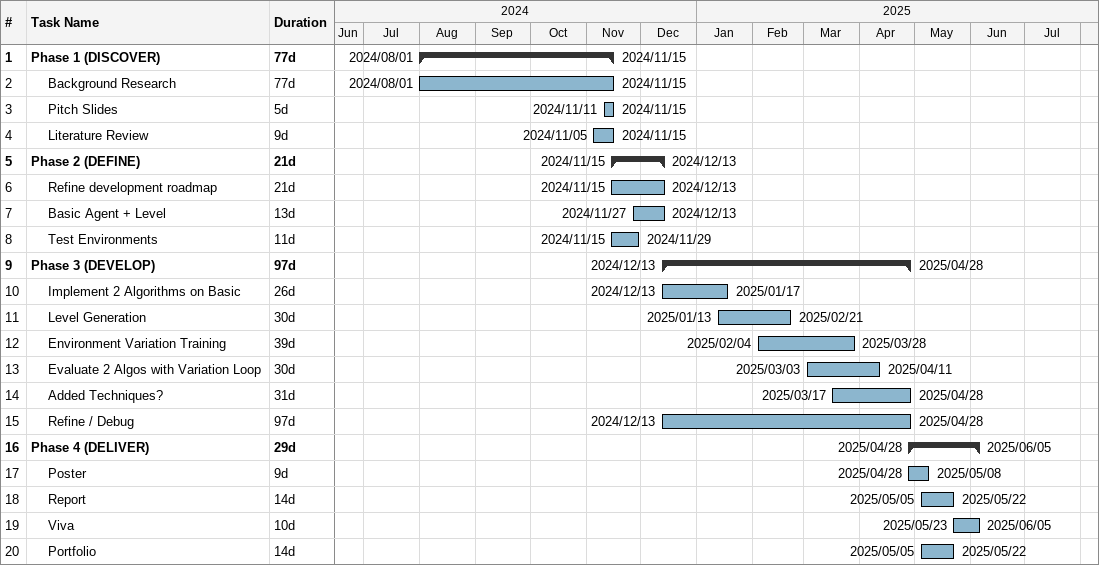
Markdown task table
| ID | Level | Task | Duration | Start | Finish |
|---|---|---|---|---|---|
| 1 | 1 | **Phase 1 (DISCOVER)** | 77d | 2024-08-01 | 2024-11-15 |
| 2 | 2 | Background Research | 77d | 2024-08-01 | 2024-11-15 |
| 3 | 2 | Pitch Slides | 5d | 2024-11-11 | 2024-11-15 |
| 4 | 2 | Literature Review | 9d | 2024-11-05 | 2024-11-15 |
| 5 | 1 | **Phase 2 (DEFINE)** | 21d | 2024-11-15 | 2024-12-13 |
| 6 | 2 | Refine development roadmap | 21d | 2024-11-15 | 2024-12-13 |
| 7 | 2 | Basic Agent + Level | 13d | 2024-11-27 | 2024-12-13 |
| 8 | 2 | Test Environments | 11d | 2024-11-15 | 2024-11-29 |
| 9 | 1 | **Phase 3 (DEVELOP)** | 97d | 2024-12-13 | 2025-04-28 |
| 10 | 2 | Implement 2 Algorithms on Basic | 26d | 2024-12-13 | 2025-01-17 |
| 11 | 2 | Level Generation | 30d | 2025-01-13 | 2025-02-21 |
| 12 | 2 | Environment Variation Training | 39d | 2025-02-04 | 2025-03-28 |
| 13 | 2 | Evaluate 2 Algos with Variation Loop | 30d | 2025-03-03 | 2025-04-11 |
| 14 | 2 | Added Techniques? | 31d | 2025-03-17 | 2025-04-28 |
| 15 | 2 | Refine / Debug | 97d | 2024-12-13 | 2025-04-28 |
| 16 | 1 | **Phase 4 (DELIVER)** | 29d | 2025-04-28 | 2025-06-05 |
| 17 | 2 | Poster | 9d | 2025-04-28 | 2025-05-08 |
| 18 | 2 | Report | 14d | 2025-05-05 | 2025-05-22 |
| 19 | 2 | Viva | 10d | 2025-05-23 | 2025-06-05 |
| 20 | 2 | Portfolio | 14d | 2025-05-05 | 2025-05-22 |
